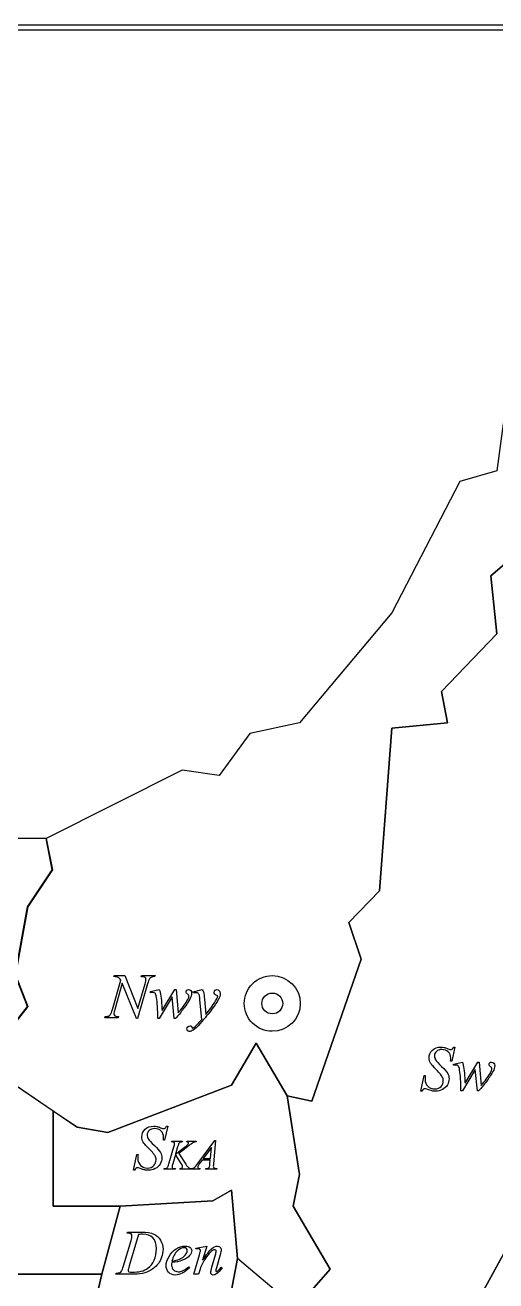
# Model space of a CAD drawing. Extents: x 1 to 639, y -1 to 499.
# Drawn here: x 245.7 to 325.4, y 285.1 to 497.5 of the extents above; entities that cross this region are included whole.
import ezdxf

# ---------------------------------------------------------------- set-up
doc = ezdxf.new("R2010")
doc.units = 0
for name, color, linetype in [('Background', 7, 'CONTINUOUS'), ('Centers', 7, 'CONTINUOUS'), ('Dividing_Lines', 7, 'CONTINUOUS'), ('Label_Land', 7, 'CONTINUOUS'), ('Label_Sea', 7, 'CONTINUOUS'), ('Land', 7, 'CONTINUOUS'), ('Seas', 7, 'CONTINUOUS')]:
    doc.layers.add(name, color=color, linetype=linetype)

msp = doc.modelspace()

# ---------------------------------------------------------------- linework, layer by layer
at = {"layer": 'Background', "color": 1}
msp.add_lwpolyline([(638.64735, 497.531739), (1.344743, 497.531739)], dxfattribs=at)
at = {"layer": 'Centers', "color": 1}
for points in [[(289.347456, 332.044485)], [(292.319175, 332.044485)]]:
    msp.add_lwpolyline(points, close=True, dxfattribs=at)
for points in [[(284.225426, 335.374082), (285.114578, 336.257145), (286.320527, 336.753242), (287.577976, 336.753237)], [(287.577976, 336.753237), (290.196469, 336.753232), (292.319174, 334.645054), (292.319175, 332.044485)], [(282.836752, 332.044485), (282.836752, 333.293327), (283.336273, 334.491019), (284.225426, 335.374082)], [(286.326729, 333.287162), (286.658582, 333.616739), (287.108669, 333.801891), (287.577976, 333.801886)], [(287.577976, 333.801886), (288.555238, 333.801867), (289.347456, 333.015057), (289.347456, 332.044485)], [(284.225427, 328.714889), (283.336274, 329.597952), (282.836753, 330.795643), (282.836752, 332.044485)], [(285.808444, 332.044485), (285.808444, 332.51058), (285.994877, 332.957584), (286.326729, 333.287162)], [(286.326729, 330.801808), (285.994877, 331.131385), (285.808444, 331.57839), (285.808444, 332.044485)], [(289.347456, 332.044485), (289.347456, 331.073912), (288.555238, 330.287102), (287.577976, 330.287083)], [(292.319175, 332.044485), (292.319173, 329.443917), (290.196468, 327.33574), (287.577976, 327.335735)], [(287.577976, 330.287083), (287.108669, 330.287078), (286.658582, 330.472231), (286.326729, 330.801808)], [(287.577976, 327.335735), (286.320528, 327.33573), (285.114579, 327.831827), (284.225427, 328.714889)]]:
    msp.add_open_spline(points, degree=3, dxfattribs=at)
at = {"layer": 'Dividing_Lines', "color": 2}
for points in [[(380.963088, 496.714629), (380.963088, 467.407798), (375.739342, 462.079291), (361.112708, 457.638855), (341.262275, 448.758006), (337.083263, 439.87715), (326.635667, 430.10821), (325.590934, 422.115435), (319.322349, 420.339261), (307.829994, 398.137126), (292.158626, 379.487321), (283.800549, 377.71116), (278.576777, 370.606466), (272.308193, 371.494556), (249.323545, 359.949438), (250.349643, 354.620553), (246.189263, 348.404335), (244.099744, 336.859213), (246.171388, 331.53037), (242.010235, 326.202181)], [(244.099744, 318.209404), (254.547018, 311.104562), (259.77112, 310.21665), (280.666296, 318.209404), (284.845308, 325.314092), (290.069398, 316.433495), (292.159076, 303.112089), (291.114263, 297.783145), (297.382186, 287.126216), (294.248145, 283.574073)]]:
    msp.add_lwpolyline(points, dxfattribs=at)
at = {"layer": 'Label_Land', "color": 7}
for points in [[(260.52341, 331.049893), (261.948548, 336.011628)], [(260.772413, 336.579886), (260.830688, 336.774569), (262.62668, 336.774575)], [(262.62668, 336.774575), (264.846501, 331.18144), (266.049128, 335.35919)], [(265.413379, 336.579886), (265.471654, 336.774569), (267.781541, 336.774569), (267.717966, 336.579886)], [(266.467661, 335.359183), (264.77763, 329.476658), (264.586906, 329.476658), (262.197548, 335.495986), (260.920754, 331.049893)], [(266.939176, 333.859638), (266.939176, 334.049058), (268.459673, 334.401586)], [(268.925889, 330.834188), (271.10333, 334.401586), (271.299351, 334.40157)], [(271.299351, 334.40157), (271.664908, 330.455332)], [(274.218482, 333.828078), (274.170799, 334.022758), (275.723104, 334.40157)], [(271.188097, 329.513498), (270.992072, 329.513498), (270.64771, 333.15456), (268.459673, 329.513498), (268.226565, 329.513498)], [(275.633021, 329.339872), (275.336339, 332.675759)], [(276.10985, 332.786245), (276.342958, 330.197513)], [(261.524716, 329.834451), (261.471737, 329.639771), (259.214829, 329.639771), (259.288999, 329.834451)], [(318.287854, 324.662295), (318.489175, 324.662295), (317.938193, 322.294552), (317.758064, 322.294552)], [(318.21898, 321.584258), (318.21898, 321.773678), (319.739481, 322.12619)], [(322.467901, 317.238119), (322.27188, 317.238119), (321.927514, 320.87918), (319.739481, 317.238119), (319.506373, 317.238119)], [(320.205696, 318.558791), (322.383134, 322.12619), (322.579158, 322.12619)], [(322.579158, 322.12619), (322.944712, 318.179952)], [(312.68267, 317.201285), (313.276035, 319.847897), (313.456164, 319.847897)], [(312.88399, 317.201275), (312.68267, 317.201285)], [(263.027975, 293.178187), (263.09155, 293.372867), (265.385545, 293.372867)], [(263.144529, 293.178187), (263.027975, 293.178187)], [(262.402822, 287.637668), (263.67432, 291.952221)], [(264.908733, 292.978244), (263.351149, 287.637668)], [(275.356204, 287.106243), (275.091309, 286.238069), (274.296623, 286.238069), (275.260842, 289.531862)], [(274.884689, 290.515792), (274.683369, 290.484239), (274.651598, 290.673659), (276.484657, 290.999864)], [(276.484657, 290.999864), (275.780037, 288.605812)], [(277.342918, 287.416679), (277.957475, 289.531862)], [(278.768056, 289.531862), (278.121711, 287.316709)], [(273.454254, 287.500865), (273.565512, 287.348279)], [(278.911098, 287.416679), (279.075335, 287.316709)], [(264.156431, 286.238069), (261.115433, 286.238069), (261.184304, 286.432752)]]:
    msp.add_lwpolyline(points, dxfattribs=at)
for points in [[(264.908733, 292.978244)], [(270.566897, 288.221713)], [(270.603981, 288.479532)]]:
    msp.add_lwpolyline(points, close=True, dxfattribs=at)
for points in [[(261.503524, 336.443083), (261.348119, 336.523763), (261.104415, 336.569364), (260.772413, 336.579886)], [(261.948548, 336.011628), (261.810802, 336.222094), (261.66246, 336.365912), (261.503524, 336.443083)], [(265.545825, 336.574633), (265.503442, 336.574633), (265.459293, 336.576384), (265.413379, 336.579886)], [(266.059723, 336.464136), (265.967893, 336.537801), (265.796594, 336.574633), (265.545825, 336.574633)], [(266.049128, 335.35919), (266.148022, 335.702951), (266.197469, 335.969541), (266.197469, 336.158961)], [(266.197469, 336.158961), (266.197469, 336.288749), (266.151554, 336.390474), (266.059723, 336.464136)], [(266.812026, 336.222094), (266.699004, 336.05723), (266.584216, 335.769593), (266.467661, 335.359183)], [(267.18288, 336.506223), (267.016877, 336.432561), (266.89326, 336.337851), (266.812026, 336.222094)], [(267.717966, 336.579886), (267.477795, 336.583388), (267.299432, 336.558834), (267.18288, 336.506223)], [(267.331221, 333.891191), (267.228794, 333.891191), (267.098112, 333.880674), (266.939176, 333.859638)], [(267.733862, 333.770172), (267.645562, 333.850851), (267.511349, 333.891191), (267.331221, 333.891191)], [(267.998757, 333.059851), (267.945777, 333.421149), (267.857478, 333.657923), (267.733862, 333.770172)], [(268.459673, 334.401586), (268.671589, 333.815791), (268.809335, 332.916049), (268.87291, 331.702362)], [(272.978789, 334.012208), (272.978789, 334.120949), (273.019406, 334.212151), (273.100639, 334.285813)], [(273.037064, 333.801742), (272.998214, 333.86839), (272.978789, 333.938546), (272.978789, 334.012208)], [(273.238385, 333.612322), (273.143023, 333.675462), (273.075917, 333.738602), (273.037064, 333.801742)], [(273.100639, 334.285813), (273.181875, 334.362984), (273.286067, 334.40157), (273.413217, 334.40157)], [(273.407918, 333.475519), (273.39379, 333.50709), (273.337279, 333.552691), (273.238385, 333.612322)], [(273.413217, 334.40157), (273.558026, 334.40157), (273.679877, 334.3472), (273.778771, 334.23846)], [(273.778771, 334.23846), (273.881198, 334.133227), (273.932412, 333.991162), (273.932412, 333.812265)], [(273.932412, 333.812265), (273.932412, 333.629861), (273.905922, 333.459735), (273.852942, 333.301886)], [(274.615823, 333.859631), (274.541654, 333.859631), (274.409207, 333.849114), (274.218482, 333.828078)], [(275.113826, 333.680735), (275.014932, 333.799999), (274.848931, 333.859631), (274.615823, 333.859631)], [(275.336339, 332.675759), (275.286891, 333.226479), (275.212721, 333.561471), (275.113826, 333.680735)], [(275.723104, 334.40157), (275.84319, 334.198119), (275.92619, 334.006946), (275.972104, 333.828051)], [(275.972104, 333.828051), (276.018021, 333.652663), (276.063936, 333.305394), (276.10985, 332.786245)], [(277.741588, 333.922761), (277.741588, 334.066578), (277.783971, 334.182335), (277.868738, 334.27003)], [(277.84225, 333.612322), (277.775142, 333.703524), (277.741588, 333.807004), (277.741588, 333.922761)], [(278.101846, 333.428166), (277.999421, 333.463244), (277.912889, 333.524629), (277.84225, 333.612322)], [(277.868738, 334.27003), (277.953504, 334.357723), (278.059462, 334.40157), (278.186612, 334.40157)], [(278.186612, 334.40157), (278.342017, 334.40157), (278.474466, 334.336676), (278.583957, 334.20689)], [(278.74819, 333.680725), (278.74819, 333.403611), (278.652828, 333.086157), (278.462103, 332.728365)], [(278.583957, 334.20689), (278.693446, 334.080611), (278.74819, 333.905222), (278.74819, 333.680725)], [(268.226565, 329.513498), (268.201843, 331.011314), (268.125907, 332.193431), (267.998757, 333.059851)], [(268.87291, 331.702362), (268.89409, 331.242843), (268.91175, 330.953452), (268.925889, 330.834188)], [(271.664908, 330.455332), (272.279465, 331.170916), (272.770405, 331.842654), (273.137726, 332.470546)], [(273.233088, 332.1338), (272.858703, 331.562033), (272.471955, 331.030606), (272.072845, 330.539518)], [(273.137726, 332.470546), (273.353173, 332.83886), (273.460897, 333.10545), (273.460897, 333.270317)], [(273.852942, 333.301886), (273.746984, 333.000219), (273.540366, 332.610856), (273.233088, 332.1338)], [(273.460897, 333.270317), (273.460897, 333.347487), (273.443237, 333.415888), (273.407918, 333.475519)], [(276.342958, 330.197513), (276.554874, 330.450072), (276.862152, 330.849958), (277.264793, 331.397169)], [(277.264793, 331.397169), (277.459051, 331.663759), (277.699223, 332.026813), (277.985309, 332.486329)], [(278.462103, 332.728365), (278.271379, 332.374082), (277.904057, 331.828624), (277.360139, 331.091993)], [(277.985309, 332.486329), (278.158375, 332.76695), (278.264333, 332.963385), (278.303183, 333.075634)], [(278.29787, 333.34398), (278.273145, 333.368533), (278.207804, 333.396595), (278.101846, 333.428166)], [(278.334953, 333.24927), (278.334953, 333.287854), (278.322592, 333.319424), (278.29787, 333.34398)], [(278.303183, 333.075634), (278.324363, 333.131758), (278.334953, 333.189637), (278.334953, 333.24927)], [(259.288999, 329.834451), (259.571554, 329.841455), (259.760512, 329.866009), (259.855874, 329.908114)], [(259.855874, 329.908114), (260.000684, 329.971254), (260.108409, 330.053687), (260.179048, 330.155413)], [(260.179048, 330.155413), (260.281473, 330.309755), (260.39626, 330.607915), (260.52341, 331.049893)], [(260.920754, 331.049893), (260.825391, 330.713148), (260.777709, 330.455326), (260.777709, 330.276429)], [(260.777709, 330.276429), (260.777709, 330.143134), (260.820093, 330.041409), (260.904859, 329.971254)], [(260.904859, 329.971254), (260.993159, 329.904607), (261.199777, 329.859006), (261.524716, 329.834451)], [(272.072845, 330.539518), (271.677268, 330.05194), (271.382352, 329.709933), (271.188097, 329.513498)], [(274.880719, 328.498008), (275.219785, 328.84177), (275.470552, 329.122391), (275.633021, 329.339872)], [(277.360139, 331.091993), (276.81622, 330.355362), (276.157515, 329.552084), (275.384021, 328.682158)], [(273.121814, 327.724537), (273.121814, 327.861339), (273.180091, 327.985864), (273.296646, 328.098113)], [(273.248963, 327.440408), (273.164197, 327.521086), (273.121814, 327.615796), (273.121814, 327.724537)], [(273.53505, 327.314129), (273.425561, 327.314129), (273.330199, 327.356222), (273.248963, 327.440408)], [(273.296646, 328.098113), (273.409668, 328.210361), (273.533286, 328.266486), (273.6675, 328.266486)], [(274.19729, 327.550901), (273.939458, 327.393053), (273.718711, 327.314129), (273.53505, 327.314129)], [(273.6675, 328.266486), (273.738139, 328.266486), (273.796415, 328.250701), (273.842329, 328.219133)], [(273.842329, 328.219133), (273.870584, 328.201599), (273.902372, 328.152491), (273.937691, 328.071806)], [(273.937691, 328.071806), (273.96948, 327.98762), (273.999502, 327.931496), (274.027757, 327.903434)], [(274.027757, 327.903434), (274.045411, 327.8859), (274.066603, 327.877134), (274.091332, 327.877134)], [(274.091332, 327.877134), (274.112513, 327.877134), (274.149597, 327.894673), (274.202587, 327.92975)], [(275.384021, 328.682158), (274.850698, 328.082328), (274.455121, 327.705243), (274.19729, 327.550901)], [(274.202587, 327.92975), (274.396844, 328.049014), (274.622888, 328.238434), (274.880719, 328.498008)], [(314.097209, 322.852297), (314.097209, 323.3504), (314.284402, 323.776595), (314.658787, 324.13088)], [(314.658787, 324.13088), (315.033172, 324.485163), (315.513516, 324.662305), (316.099817, 324.662305)], [(315.342219, 323.930927), (315.112642, 323.716952), (314.997853, 323.469654), (314.997853, 323.189033)], [(314.997853, 323.189033), (314.997853, 322.943489), (315.070258, 322.708469), (315.215069, 322.483972)], [(316.237563, 324.251886), (315.870242, 324.251886), (315.571793, 324.1449), (315.342219, 323.930927)], [(316.099817, 324.662305), (316.297606, 324.662305), (316.484799, 324.643013), (316.661396, 324.604429)], [(317.355423, 323.846741), (317.072868, 324.116838), (316.700248, 324.251886), (316.237563, 324.251886)], [(316.661396, 324.604429), (316.770887, 324.583393), (316.970442, 324.513238), (317.260061, 324.393963)], [(317.260061, 324.393963), (317.464913, 324.313283), (317.577935, 324.269435), (317.599127, 324.26242)], [(317.779255, 322.804934), (317.779255, 323.229373), (317.637978, 323.576642), (317.355423, 323.846741)], [(317.599127, 324.26242), (317.648574, 324.251891), (317.703318, 324.246626), (317.76336, 324.246626)], [(317.76336, 324.246626), (317.865787, 324.246626), (317.954086, 324.272934), (318.028255, 324.325549)], [(318.028255, 324.325549), (318.102427, 324.378167), (318.18896, 324.490416), (318.287854, 324.662295)], [(314.340913, 321.957817), (314.178443, 322.241947), (314.097209, 322.540107), (314.097209, 322.852297)], [(315.013748, 321.173833), (314.664085, 321.524609), (314.439807, 321.785938), (314.340913, 321.957817)], [(316.343521, 319.637431), (316.177521, 319.928575), (315.734264, 320.440708), (315.013748, 321.173833)], [(315.215069, 322.483972), (315.36341, 322.262984), (315.70071, 321.89993), (316.226967, 321.394812)], [(316.226967, 321.394812), (316.756758, 320.8932), (317.099356, 320.50033), (317.254761, 320.216202)], [(317.758064, 322.294552), (317.772192, 322.505018), (317.779255, 322.675146), (317.779255, 322.804934)], [(318.611025, 321.615811), (318.5086, 321.615811), (318.377918, 321.605294), (318.21898, 321.584258)], [(319.013666, 321.494792), (318.925369, 321.575472), (318.791155, 321.615811), (318.611025, 321.615811)], [(319.278561, 320.784471), (319.225583, 321.14577), (319.137285, 321.382543), (319.013666, 321.494792)], [(319.506373, 317.238119), (319.481648, 318.735934), (319.405711, 319.918051), (319.278561, 320.784471)], [(319.739481, 322.12619), (319.951397, 321.540394), (320.089143, 320.640652), (320.152717, 319.426965)], [(324.258593, 321.736828), (324.258593, 321.84557), (324.299211, 321.936772), (324.380447, 322.010433)], [(324.316872, 321.526362), (324.278019, 321.59301), (324.258593, 321.663166), (324.258593, 321.736828)], [(324.518192, 321.336942), (324.422829, 321.400082), (324.355722, 321.463222), (324.316872, 321.526362)], [(324.380447, 322.010433), (324.46168, 322.087604), (324.565872, 322.12619), (324.693021, 322.12619)], [(324.41753, 320.195166), (324.632979, 320.56348), (324.740704, 320.830071), (324.740704, 320.994937)], [(325.132749, 321.026507), (325.026791, 320.724839), (324.820172, 320.335477), (324.512892, 319.85842)], [(324.687725, 321.200139), (324.673597, 321.23171), (324.617086, 321.277311), (324.518192, 321.336942)], [(324.740704, 320.994937), (324.740704, 321.072108), (324.723044, 321.140508), (324.687725, 321.200139)], [(324.693021, 322.12619), (324.837832, 322.12619), (324.959684, 322.07182), (325.058579, 321.96308)], [(325.058579, 321.96308), (325.161004, 321.857847), (325.212216, 321.715782), (325.212216, 321.536885)], [(325.212216, 321.536885), (325.212216, 321.354481), (325.185727, 321.184355), (325.132749, 321.026507)], [(313.456164, 319.847897), (313.431439, 319.591829), (313.419077, 319.379608), (313.419077, 319.211236)], [(313.419077, 319.211236), (313.419077, 318.730673), (313.572717, 318.339557), (313.879996, 318.037889)], [(316.1475, 318.00632), (316.387672, 318.290447), (316.507758, 318.61667), (316.507758, 318.984986)], [(316.507758, 318.984986), (316.507758, 319.223515), (316.453012, 319.440996), (316.343521, 319.637431)], [(317.487869, 319.316459), (317.487869, 318.95516), (317.390741, 318.604383), (317.196486, 318.264129)], [(317.254761, 320.216202), (317.410166, 319.935581), (317.487869, 319.635666), (317.487869, 319.316459)], [(320.152717, 319.426965), (320.173898, 318.967446), (320.191557, 318.678055), (320.205696, 318.558791)], [(322.944712, 318.179952), (323.559269, 318.895537), (324.050209, 319.567275), (324.41753, 320.195166)], [(324.512892, 319.85842), (324.138507, 319.286653), (323.751761, 318.755226), (323.352653, 318.264139)], [(313.371397, 317.622207), (313.163012, 317.622207), (313.000543, 317.481897), (312.88399, 317.201275)], [(313.71576, 317.543284), (313.578015, 317.5959), (313.463228, 317.622207), (313.371397, 317.622207)], [(314.595212, 317.259155), (314.411551, 317.297739), (314.118401, 317.392449), (313.71576, 317.543284)], [(313.879996, 318.037889), (314.190807, 317.736221), (314.595213, 317.585388), (315.093215, 317.585388)], [(315.188578, 317.201275), (314.976661, 317.201275), (314.778873, 317.220569), (314.595212, 317.259155)], [(315.093215, 317.585388), (315.5559, 317.585388), (315.907329, 317.725698), (316.1475, 318.00632)], [(316.370012, 317.480144), (316.009755, 317.294232), (315.615943, 317.201275), (315.188578, 317.201275)], [(317.196486, 318.264129), (317.005761, 317.927383), (316.73027, 317.666055), (316.370012, 317.480144)], [(323.352653, 318.264139), (322.957076, 317.77656), (322.662158, 317.434554), (322.467901, 317.238119)], [(263.684915, 293.067691), (263.593085, 293.141355), (263.412956, 293.178187), (263.144529, 293.178187)], [(265.385545, 293.372867), (266.356827, 293.372867), (267.075575, 293.262372), (267.541791, 293.041384)], [(263.67432, 291.952221), (263.773214, 292.292475), (263.822661, 292.559066), (263.822661, 292.751992)], [(263.822661, 292.751992), (263.822661, 292.888796), (263.776746, 292.994029), (263.684915, 293.067691)], [(265.634545, 292.999291), (265.447353, 292.999291), (265.205416, 292.992276), (264.908733, 292.978244)], [(267.366962, 292.3942), (266.971385, 292.797594), (266.393913, 292.999291), (265.634545, 292.999291)], [(267.960327, 290.557885), (267.960327, 291.382209), (267.762539, 291.994314), (267.366962, 292.3942)], [(267.541791, 293.041384), (268.01154, 292.820394), (268.385925, 292.47137), (268.664947, 291.994314)], [(268.664947, 291.994314), (268.943971, 291.520767), (269.083483, 291.012141), (269.083483, 290.468436)], [(267.573579, 288.605812), (267.831411, 289.177579), (267.960327, 289.82827), (267.960327, 290.557885)], [(268.83978, 289.10567), (268.680841, 288.667198), (268.498946, 288.314667), (268.294094, 288.048077)], [(269.083483, 290.468436), (269.083483, 290.001904), (269.002249, 289.547649), (268.83978, 289.10567)], [(269.613274, 287.663978), (269.613274, 288.186634), (269.775743, 288.721568), (270.100681, 289.268779)], [(270.100681, 289.268779), (270.42562, 289.815991), (270.833558, 290.240431), (271.324496, 290.542099)], [(271.494029, 290.16326), (271.091388, 289.784421), (270.794705, 289.223179), (270.603981, 288.479532)], [(271.324496, 290.542099), (271.815437, 290.847276), (272.320504, 290.999864), (272.839697, 290.999864)], [(272.643676, 290.736782), (272.283419, 290.736782), (271.900203, 290.545608), (271.494029, 290.16326)], [(271.880778, 288.784708), (272.315205, 288.977636), (272.640143, 289.207395), (272.855593, 289.473986)], [(273.592, 289.400322), (273.284723, 289.053052), (272.832635, 288.772431), (272.235736, 288.558458)], [(273.041018, 290.599979), (272.949187, 290.691181), (272.81674, 290.736782), (272.643676, 290.736782)], [(272.839697, 290.999864), (273.214083, 290.999864), (273.49134, 290.924446), (273.67147, 290.773611)], [(272.855593, 289.473986), (273.074573, 289.744082), (273.184063, 290.000149), (273.184063, 290.242186)], [(273.184063, 290.242186), (273.184063, 290.389513), (273.136381, 290.508777), (273.041018, 290.599979)], [(273.941662, 290.236923), (273.941662, 289.94578), (273.825108, 289.666913), (273.592, 289.400322)], [(273.67147, 290.773611), (273.851598, 290.622779), (273.941662, 290.443882), (273.941662, 290.236923)], [(275.107201, 290.536839), (275.064818, 290.536839), (274.990647, 290.529823), (274.884689, 290.515792)], [(275.335013, 290.447389), (275.274969, 290.507022), (275.199031, 290.536839), (275.107201, 290.536839)], [(275.260842, 289.531862), (275.373864, 289.928241), (275.430375, 290.166769), (275.430375, 290.247446)], [(275.430375, 290.247446), (275.430375, 290.324617), (275.398588, 290.391265), (275.335013, 290.447389)], [(276.664786, 289.473986), (276.382231, 289.112684), (276.083782, 288.649659), (275.769441, 288.08491)], [(275.780037, 288.605812), (276.440508, 289.58448), (276.945575, 290.228155), (277.295238, 290.536839)], [(277.480663, 290.25797), (277.2193, 290.100121), (276.947341, 289.838793), (276.664786, 289.473986)], [(277.295238, 290.536839), (277.648432, 290.845522), (277.987498, 290.999864), (278.312436, 290.999864)], [(277.835624, 290.384249), (277.73673, 290.384249), (277.61841, 290.342156), (277.480663, 290.25797)], [(278.005157, 290.31585), (277.959241, 290.361449), (277.90273, 290.384249), (277.835624, 290.384249)], [(277.957475, 289.531862), (278.035177, 289.794946), (278.074029, 290.000151), (278.074029, 290.147477)], [(278.074029, 290.147477), (278.074029, 290.217632), (278.051072, 290.273756), (278.005157, 290.31585)], [(278.312436, 290.999864), (278.489033, 290.999864), (278.633842, 290.941985), (278.746864, 290.826228)], [(278.746864, 290.826228), (278.863417, 290.710473), (278.921694, 290.559639), (278.921694, 290.373726)], [(278.921694, 290.373726), (278.921694, 290.16326), (278.870481, 289.882639), (278.768056, 289.531862)], [(262.05846, 286.748451), (262.160885, 286.895777), (262.275672, 287.192183), (262.402822, 287.637668)], [(263.351149, 287.637668), (263.234594, 287.237783), (263.176316, 286.990486), (263.176316, 286.895777)], [(263.176316, 286.895777), (263.176316, 286.839653), (263.193976, 286.785282), (263.229295, 286.732664)], [(265.36965, 286.748451), (265.846462, 286.864206), (266.236742, 287.034332), (266.540488, 287.258829)], [(267.361662, 287.174643), (266.941363, 286.855437), (266.485743, 286.618663), (265.994802, 286.464322)], [(266.540488, 287.258829), (266.971385, 287.585053), (267.315748, 288.034047), (267.573579, 288.605812)], [(268.294094, 288.048077), (268.092774, 287.784995), (267.781964, 287.493851), (267.361662, 287.174643)], [(270.005319, 286.595861), (269.743956, 286.918576), (269.613274, 287.274615), (269.613274, 287.663978)], [(270.566897, 288.221713), (270.542173, 288.046324), (270.52981, 287.900752), (270.52981, 287.784994)], [(270.52981, 287.784994), (270.52981, 287.472804), (270.641067, 287.206214), (270.86358, 286.985223)], [(272.235736, 288.558458), (271.840159, 288.414639), (271.283879, 288.30239), (270.566897, 288.221713)], [(270.603981, 288.479532), (271.126708, 288.539165), (271.552307, 288.64089), (271.880778, 288.784708)], [(270.86358, 286.985223), (271.086091, 286.767742), (271.356284, 286.659001), (271.674158, 286.659001)], [(273.565512, 287.348279), (272.728442, 286.523953), (271.930224, 286.111789), (271.170859, 286.111789)], [(271.674158, 286.659001), (271.928457, 286.659001), (272.172161, 286.709864), (272.405269, 286.811591)], [(272.405269, 286.811591), (272.64191, 286.916824), (272.991572, 287.146582), (273.454254, 287.500865)], [(275.769441, 288.08491), (275.603439, 287.786749), (275.465693, 287.460526), (275.356204, 287.106243)], [(277.162789, 286.548508), (277.162789, 286.716881), (277.222832, 287.006271), (277.342918, 287.416679)], [(278.121711, 287.316709), (278.04754, 287.060641), (278.010454, 286.904545), (278.010454, 286.84842)], [(278.010454, 286.84842), (278.010454, 286.799312), (278.024581, 286.757219), (278.052837, 286.722141)], [(279.075335, 287.316709), (278.746863, 286.850175), (278.436053, 286.516937), (278.142903, 286.316995)], [(278.296541, 286.743187), (278.483734, 286.890514), (278.688587, 287.115011), (278.911098, 287.416679)], [(261.184304, 286.432752), (261.463328, 286.439756), (261.650521, 286.46431), (261.745882, 286.506415)], [(261.745882, 286.506415), (261.887159, 286.566046), (261.991352, 286.646724), (262.05846, 286.748451)], [(263.229295, 286.732664), (263.268148, 286.680049), (263.319362, 286.644971), (263.382936, 286.627431)], [(263.382936, 286.627431), (263.474767, 286.595862), (263.623108, 286.580078), (263.827961, 286.580078)], [(263.827961, 286.580078), (264.382474, 286.580078), (264.89637, 286.636202), (265.36965, 286.748451)], [(265.994802, 286.464322), (265.503864, 286.313487), (264.891074, 286.238069), (264.156431, 286.238069)], [(271.170859, 286.111789), (270.655196, 286.111789), (270.266683, 286.273147), (270.005319, 286.595861)], [(277.279343, 286.232809), (277.20164, 286.30998), (277.162789, 286.415213), (277.162789, 286.548508)], [(277.591921, 286.111789), (277.461238, 286.111789), (277.357045, 286.152129), (277.279343, 286.232809)], [(278.142903, 286.316995), (277.938051, 286.180191), (277.75439, 286.111789), (277.591921, 286.111789)], [(278.052837, 286.722141), (278.081092, 286.690572), (278.111114, 286.674788), (278.142903, 286.674788)], [(278.142903, 286.674788), (278.185286, 286.674788), (278.236499, 286.697588), (278.296541, 286.743187)]]:
    msp.add_open_spline(points, degree=3, dxfattribs=at)
at = {"layer": 'Label_Sea', "color": 3}
for points in [[(269.691581, 311.286629), (269.892902, 311.286629), (269.34192, 308.918887), (269.161791, 308.918887)], [(270.592208, 308.615465), (270.521571, 308.615465), (270.563954, 308.745251), (272.361706, 308.745251), (272.326385, 308.615465)], [(273.13873, 308.615465), (273.17405, 308.745251), (274.70691, 308.745251), (274.675139, 308.615465)], [(275.00362, 304.988439), (277.864482, 308.853992), (277.988089, 308.853992)], [(277.988089, 308.853992), (277.624302, 304.897238)], [(264.086397, 303.825616), (264.679762, 306.472224), (264.859891, 306.472224)], [(270.094205, 304.925299), (270.938337, 307.798157)], [(272.163918, 304.988439), (271.192637, 306.500285), (270.722888, 304.925299)], [(271.56349, 307.798157), (271.192637, 306.577454), (272.895026, 307.850773)], [(273.212917, 307.798157), (271.747166, 306.69321)], [(271.747166, 306.69321), (272.933897, 304.872683)], [(264.287717, 303.825609), (264.086397, 303.825616)], [(271.192637, 304.118514), (271.136125, 303.988726), (269.243011, 303.988726), (269.288924, 304.118514)], [(274.007603, 304.118514), (273.968753, 303.988726), (271.927294, 303.988726), (271.959065, 304.118514)], [(275.363874, 304.118514), (275.325024, 303.988726), (273.908718, 303.988726), (273.947572, 304.118514)], [(277.02035, 304.949855), (277.076863, 305.553188), (275.706473, 305.553188), (275.219066, 304.897238)], [(278.217677, 304.118514), (278.178824, 303.988726), (276.292772, 303.988726), (276.331626, 304.118514), (276.41286, 304.118514)]]:
    msp.add_lwpolyline(points, dxfattribs=at)
msp.add_lwpolyline([(277.288769, 307.685906), (275.900717, 305.809257), (277.105107, 305.809257)], close=True, dxfattribs=at)
for points in [[(265.500939, 309.476628), (265.500939, 309.974731), (265.688132, 310.400924), (266.062517, 310.755208)], [(266.062517, 310.755208), (266.436903, 311.109493), (266.917246, 311.286636), (267.503548, 311.286636)], [(266.745946, 310.555258), (266.516371, 310.341286), (266.401583, 310.093989), (266.401583, 309.813367)], [(267.641293, 310.876221), (267.273972, 310.876221), (266.975523, 310.769233), (266.745946, 310.555258)], [(267.503548, 311.286636), (267.701336, 311.286636), (267.888529, 311.267343), (268.065126, 311.228756)], [(268.75915, 310.471072), (268.476595, 310.741171), (268.103976, 310.876221), (267.641293, 310.876221)], [(268.065126, 311.228756), (268.174615, 311.207721), (268.374169, 311.137565), (268.663788, 311.01829)], [(268.663788, 311.01829), (268.86864, 310.937613), (268.981662, 310.893766), (269.002854, 310.886751)], [(269.182982, 309.429265), (269.182982, 309.853706), (269.041705, 310.200975), (268.75915, 310.471072)], [(269.002854, 310.886751), (269.052301, 310.876222), (269.107046, 310.870957), (269.16709, 310.870957)], [(269.16709, 310.870957), (269.269515, 310.870957), (269.357814, 310.897266), (269.431986, 310.949884)], [(269.431986, 310.949884), (269.506155, 311.002499), (269.592687, 311.114748), (269.691581, 311.286629)], [(265.744643, 308.582148), (265.582174, 308.866276), (265.500939, 309.164436), (265.500939, 309.476628)], [(266.417475, 307.79816), (266.067815, 308.148937), (265.843537, 308.410266), (265.744643, 308.582148)], [(266.401583, 309.813367), (266.401583, 309.567824), (266.473987, 309.332803), (266.618796, 309.108306)], [(266.618796, 309.108306), (266.767137, 308.887316), (267.104438, 308.524261), (267.630698, 308.019143)], [(267.630698, 308.019143), (268.160488, 307.517533), (268.503086, 307.124663), (268.658491, 306.840533)], [(269.161791, 308.918887), (269.175919, 309.129353), (269.182982, 309.299479), (269.182982, 309.429265)], [(270.94187, 308.541802), (270.883004, 308.590911), (270.76645, 308.615465), (270.592208, 308.615465)], [(270.938337, 307.798157), (271.001912, 308.017975), (271.0337, 308.194532), (271.0337, 308.327827)], [(271.0337, 308.327827), (271.0337, 308.421369), (271.00309, 308.492694), (270.94187, 308.541802)], [(271.771873, 308.376935), (271.724782, 308.299764), (271.655321, 308.106838), (271.56349, 307.798157)], [(271.994385, 308.566354), (271.893136, 308.517246), (271.818965, 308.454106), (271.771873, 308.376935)], [(272.326385, 308.615465), (272.178044, 308.6178), (272.067377, 308.60143), (271.994385, 308.566354)], [(272.895026, 307.850773), (273.12107, 308.019146), (273.269411, 308.15244), (273.34005, 308.250655)], [(273.33652, 308.538293), (273.294137, 308.578047), (273.228207, 308.603771), (273.13873, 308.615465)], [(273.901645, 308.317304), (273.866326, 308.293918), (273.63675, 308.120869), (273.212917, 307.798157)], [(273.403625, 308.415523), (273.403625, 308.457616), (273.381257, 308.49854), (273.33652, 308.538293)], [(273.34005, 308.250655), (273.382433, 308.311458), (273.403625, 308.366414), (273.403625, 308.415523)], [(274.251307, 308.503215), (274.138285, 308.458784), (274.021731, 308.396814), (273.901645, 308.317304)], [(274.675139, 308.615465), (274.50796, 308.587403), (274.366682, 308.549986), (274.251307, 308.503215)], [(264.859891, 306.472224), (264.835168, 306.216159), (264.822807, 306.003939), (264.822807, 305.835567)], [(267.747252, 306.261758), (267.581249, 306.552904), (267.137991, 307.065038), (266.417475, 307.79816)], [(267.911485, 305.609314), (267.911485, 305.847842), (267.85674, 306.065324), (267.747252, 306.261758)], [(268.891599, 305.940793), (268.891599, 305.579492), (268.79447, 305.228715), (268.600213, 304.888463)], [(268.658491, 306.840533), (268.813897, 306.559912), (268.891599, 306.259998), (268.891599, 305.940793)], [(264.775124, 304.246541), (264.566741, 304.246541), (264.404272, 304.106231), (264.287717, 303.825609)], [(265.11949, 304.167615), (264.981743, 304.220233), (264.866955, 304.246541), (264.775124, 304.246541)], [(264.822807, 305.835567), (264.822807, 305.355001), (264.976446, 304.963885), (265.283723, 304.662217)], [(265.998942, 303.883486), (265.815282, 303.922072), (265.522131, 304.016782), (265.11949, 304.167615)], [(265.283723, 304.662217), (265.594534, 304.360549), (265.998941, 304.209715), (266.496946, 304.209715)], [(266.592308, 303.825609), (266.380392, 303.825609), (266.182603, 303.844902), (265.998942, 303.883486)], [(266.496946, 304.209715), (266.959628, 304.209715), (267.311056, 304.350026), (267.551227, 304.630647)], [(267.773739, 304.104475), (267.413482, 303.918565), (267.019671, 303.825609), (266.592308, 303.825609)], [(267.551227, 304.630647), (267.791399, 304.914777), (267.911485, 305.240999), (267.911485, 305.609314)], [(268.600213, 304.888463), (268.409488, 304.551717), (268.133997, 304.290388), (267.773739, 304.104475)], [(269.288924, 304.118514), (269.472584, 304.123184), (269.596202, 304.139553), (269.659777, 304.167622)], [(269.659777, 304.167622), (269.753963, 304.209715), (269.823425, 304.263501), (269.868164, 304.32898)], [(269.868164, 304.32898), (269.929383, 304.424858), (270.00473, 304.623631), (270.094205, 304.925299)], [(270.722888, 304.925299), (270.645188, 304.67274), (270.606337, 304.503199), (270.606337, 304.416675)], [(270.606337, 304.416675), (270.606337, 304.327811), (270.639301, 304.259993), (270.705229, 304.213224)], [(270.705229, 304.213224), (270.77116, 304.166454), (270.933629, 304.134884), (271.192637, 304.118514)], [(271.959065, 304.118514), (272.121534, 304.13488), (272.235734, 304.173465), (272.301664, 304.23427)], [(272.368769, 304.644679), (272.349939, 304.691449), (272.281656, 304.806035), (272.163918, 304.988439)], [(272.301664, 304.23427), (272.369947, 304.295071), (272.404089, 304.364057), (272.404089, 304.441228)], [(272.404089, 304.441228), (272.404089, 304.511383), (272.392316, 304.5792), (272.368769, 304.644679)], [(272.933897, 304.872683), (273.145813, 304.549968), (273.321232, 304.34301), (273.460154, 304.251808)], [(273.460154, 304.251808), (273.599076, 304.162945), (273.781559, 304.118514), (274.007603, 304.118514)], [(273.947572, 304.118514), (274.121813, 304.125518), (274.274863, 304.182812), (274.406721, 304.290396)], [(274.406721, 304.290396), (274.540935, 304.400305), (274.739901, 304.632986), (275.00362, 304.988439)], [(275.010683, 304.57803), (274.982427, 304.514891), (274.968299, 304.455259), (274.968299, 304.399134)], [(274.968299, 304.399134), (274.968299, 304.324303), (274.998909, 304.259994), (275.060129, 304.206209)], [(275.219066, 304.897238), (275.108399, 304.749912), (275.038938, 304.64351), (275.010683, 304.57803)], [(275.060129, 304.206209), (275.121348, 304.152422), (275.222597, 304.12319), (275.363874, 304.118514)], [(276.41286, 304.118514), (276.565909, 304.118514), (276.690704, 304.151254), (276.787243, 304.216733)], [(276.787243, 304.216733), (276.855528, 304.261163), (276.908507, 304.334826), (276.94618, 304.437722)], [(276.94618, 304.437722), (276.972082, 304.510214), (276.996806, 304.680925), (277.02035, 304.949855)], [(277.624302, 304.897238), (277.605472, 304.712495), (277.596057, 304.590893), (277.596057, 304.532432)], [(277.596057, 304.532432), (277.596057, 304.438891), (277.613717, 304.367566), (277.649036, 304.318457)], [(277.649036, 304.318457), (277.693773, 304.250641), (277.753816, 304.200362), (277.829165, 304.167622)], [(277.829165, 304.167622), (277.906868, 304.134883), (278.036372, 304.118514), (278.217677, 304.118514)]]:
    msp.add_open_spline(points, degree=3, dxfattribs=at)
at = {"layer": 'Land', "color": 5}
for points in [[(325.590912, 422.115442), (319.322328, 420.339267), (307.829999, 398.137133), (292.158631, 379.487328), (283.800554, 377.711167), (278.576782, 370.606473), (272.308198, 371.494562), (249.323545, 359.949446), (250.368299, 354.620937), (246.189263, 348.404343), (244.099744, 336.859221), (246.189263, 331.530717), (242.010235, 326.202189)], [(244.099744, 318.209411), (254.54733, 311.104736), (259.77112, 310.216658), (280.666302, 318.209411), (284.845314, 325.3141), (290.069112, 316.433254), (294.24815, 315.545159), (302.606201, 339.523473), (300.516682, 345.740072), (305.74048, 351.068592), (307.829999, 378.599246), (317.232809, 379.487328), (316.188076, 384.815854), (325.590912, 394.584788), (324.546126, 404.353735), (327.680405, 407.017978)], [(327.680405, 407.017978), (324.546126, 404.353735), (325.590912, 394.584788), (316.188076, 384.815854), (317.232809, 379.487328), (307.829999, 378.599246), (305.74048, 351.068592), (300.516682, 345.740072), (302.606201, 339.523473), (294.24815, 315.545159), (290.069112, 316.433254), (292.158631, 303.11197), (291.113871, 297.783444), (297.382403, 287.126425), (294.24815, 283.574081)], [(321.411874, 280.021734), (328.725165, 293.343034)]]:
    msp.add_lwpolyline(points, dxfattribs=at)
msp.add_lwpolyline([(280.665852, 300.447641), (277.53242, 298.671319), (261.86089, 297.783153), (258.726381, 286.238074), (256.636701, 277.357432), (257.681537, 271.141267), (268.128869, 270.253114), (271.263386, 277.357432), (280.665852, 283.574523), (281.710691, 288.902532)], close=True, dxfattribs=at)
at = {"layer": 'Seas', "color": 2}
for points in [[(167.8324, 325.3141), (161.563848, 324.426031), (163.653362, 329.754533), (170.966666, 332.418791), (172.011426, 335.971129), (157.384809, 339.523473), (157.384809, 496.714634), (380.963093, 496.714634), (380.963093, 467.407806), (375.739321, 462.079299), (361.112687, 457.638863), (341.262254, 448.758014), (337.083242, 439.877158), (326.635646, 430.108218), (325.590912, 422.115442), (319.322328, 420.339267), (307.829999, 398.137133), (292.158631, 379.487328), (283.800554, 377.711167), (278.576782, 370.606473), (272.308198, 371.494562), (249.323545, 359.949446), (209.622735, 359.949446)], [(241.992032, 326.202353), (246.171388, 331.530378), (244.081737, 336.859295), (246.171388, 348.404399), (250.349643, 354.620561), (249.304849, 359.949483), (209.604161, 359.949483)], [(294.2477, 283.574523), (297.382191, 287.126224), (291.114268, 297.783153), (292.159081, 303.112097), (290.069403, 316.433503), (284.845208, 325.314118), (280.665852, 318.209798), (259.771215, 310.21642), (254.547018, 311.10457), (250.510772, 313.849731), (250.510772, 297.78323), (261.86089, 297.783153), (277.53242, 298.671319), (280.665852, 300.447641), (281.710691, 288.902532), (280.665852, 283.574523)], [(223.18601, 286.238148), (258.708379, 286.238148), (261.841843, 297.78323), (250.510772, 297.78323), (250.510772, 313.849731), (244.081737, 318.209877)], [(365.291381, 280.910048), (367.381059, 293.343315), (377.828391, 301.33577), (327.680379, 301.33577), (328.725244, 293.343315), (321.411371, 280.021901)], [(290.069403, 281.798201), (281.710717, 288.902522)], [(256.636701, 277.357432), (258.726381, 286.238074), (223.205073, 286.238074)]]:
    msp.add_lwpolyline(points, dxfattribs=at)

doc.saveas('drawing.dxf')
